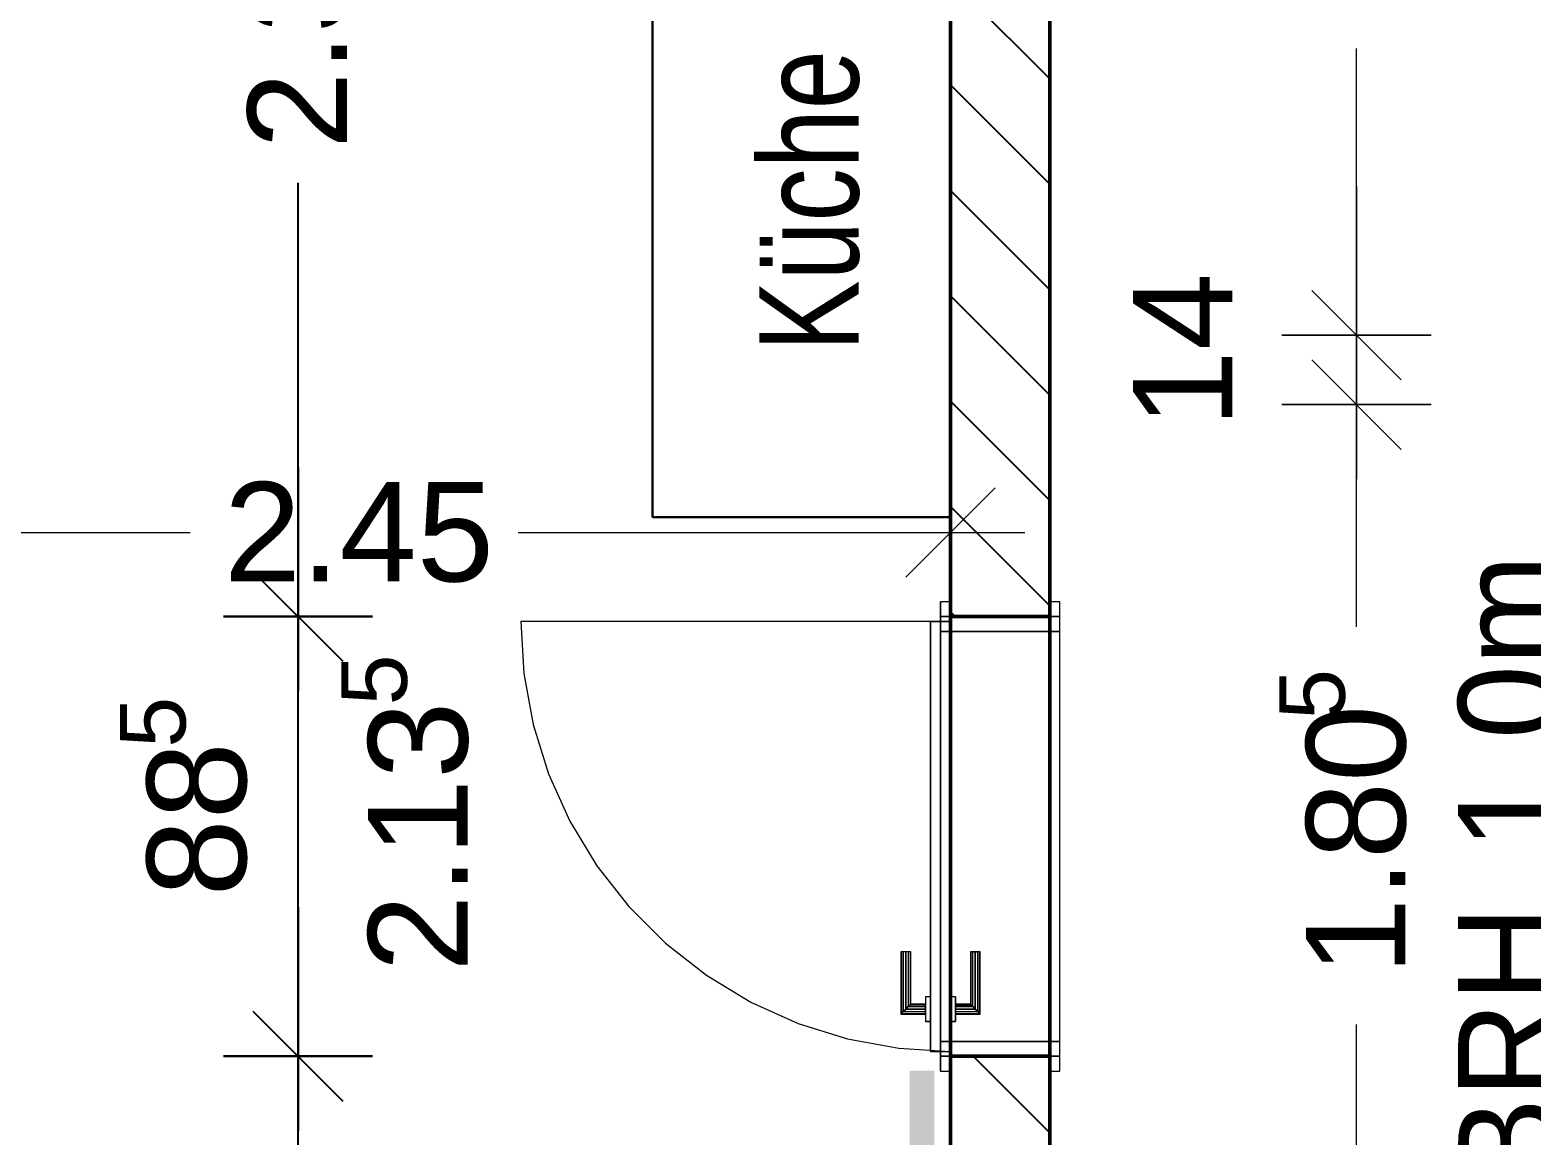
# Model space of a CAD drawing. Extents: x 0 to 756, y -25 to 420.
# Drawn here: x 155.6 to 216, y 191.5 to 236 of the extents above; entities that cross this region are included whole.
import ezdxf

# ---------------------------------------------------------------- set-up
doc = ezdxf.new("R2010")
doc.units = 0
doc.layers.get('0').update_dxf_attribs({"lineweight": 25})
doc.layers.get('DEFPOINTS').update_dxf_attribs({"lineweight": 25})
for name, color, linetype, lineweight in [('A_Innenwand', 7, 'Continuous', 25), ('A_Tuer', 7, 'Continuous', 25), ('ALLGEMEIN03', 7, 'Continuous', 25), ('PFOSTEN__ST_TZEN', 7, 'Continuous', 13), ('Standard', 7, 'Continuous', 25), ('T_R', 7, 'Continuous', 13), ('T_R_2D', 7, 'Continuous', 13), ('WAND_HOLZ_NICHT_TRAGEND', 7, 'Continuous', 13)]:
    doc.layers.add(name, color=color, linetype=linetype, lineweight=lineweight)
doc.layers.add('H_Heizung', color=1, linetype='Continuous', lineweight=25, true_color=0xff0000)
doc.styles.get("Standard").update_dxf_attribs({"font": 'arial.ttf'})

# ---------------------------------------------------------------- blocks, each defined once
blk = doc.blocks.new('Referenz-A0T78P30OY')
at = {"layer": 'ALLGEMEIN03', "color": 0, "lineweight": -2}
for p, q in [((180.607, 216.378), (180.607, 241.578)), ((180.607, 241.578), (180.607, 216.378)), ((192.607, 241.578), (192.607, 216.378)), ((192.607, 216.378), (192.607, 241.578)), ((192.607, 216.378), (180.607, 216.378)), ((180.607, 216.378), (192.607, 216.378))]:
    blk.add_line(p, q, dxfattribs=at)
at = {"layer": 'DEFPOINTS', "color": 0, "linetype": 'Continuous', "lineweight": 18, "ltscale": 0.18}
for p, q in [((208.952, 223.71), (208.952, 223.71)), ((208.952, 220.91), (208.952, 220.91)), ((192.607, 212.378), (192.607, 212.378)), ((192.607, 212.378), (192.607, 212.378))]:
    blk.add_line(p, q, dxfattribs=at)
at = {"layer": 'DEFPOINTS', "color": 0, "linetype": 'Continuous', "lineweight": -2, "ltscale": 0.25}
for p, q in [((166.343, 212.378), (166.343, 212.378)), ((192.607, 212.378), (192.607, 212.378)), ((192.607, 212.378), (192.607, 212.378)), ((166.343, 194.678), (166.343, 194.678)), ((192.607, 194.678), (192.607, 194.678)), ((192.607, 194.678), (192.607, 194.678))]:
    blk.add_line(p, q, dxfattribs=at)
at = {"layer": 'Standard', "color": 0, "lineweight": 18}
for p, q in [((208.952, 223.71), (208.952, 235.246)), ((208.952, 229.71), (208.952, 220.71)), ((208.952, 226.91), (208.952, 217.91)), ((208.952, 217.71), (208.952, 226.71)), ((210.752, 221.91), (207.152, 225.51)), ((207.152, 225.51), (210.752, 221.91)), ((211.952, 223.71), (205.952, 223.71)), ((205.952, 223.71), (211.952, 223.71)), ((208.952, 214.91), (208.952, 223.91)), ((208.952, 220.91), (208.952, 223.71)), ((210.752, 219.11), (207.152, 222.71)), ((207.152, 222.71), (210.752, 219.11)), ((211.952, 220.91), (205.952, 220.91)), ((205.952, 220.91), (211.952, 220.91)), ((208.952, 211.961), (208.952, 220.91)), ((192.607, 212.761), (192.607, 218.761)), ((190.807, 213.961), (194.407, 217.561)), ((143.607, 215.761), (162.006, 215.761)), ((175.206, 215.761), (192.607, 215.761)), ((186.607, 215.761), (195.607, 215.761)), ((208.952, 184.844), (208.952, 195.961))]:
    blk.add_line(p, q, dxfattribs=at)
at = {"layer": 'Standard', "color": 0, "lineweight": -2}
for p, q in [((166.343, 212.378), (166.343, 229.837)), ((166.343, 218.378), (166.343, 209.378)), ((166.343, 206.378), (166.343, 215.378)), ((168.143, 210.578), (164.543, 214.178)), ((164.543, 214.178), (168.143, 210.578)), ((169.343, 212.378), (163.343, 212.378)), ((163.343, 212.378), (169.343, 212.378)), ((166.343, 194.678), (166.343, 212.378)), ((166.343, 200.678), (166.343, 191.678)), ((166.343, 188.678), (166.343, 197.678)), ((168.143, 192.878), (164.543, 196.478)), ((164.543, 196.478), (168.143, 192.878)), ((169.343, 194.678), (163.343, 194.678)), ((163.343, 194.678), (169.343, 194.678)), ((166.343, 164.79), (166.343, 194.678))]:
    blk.add_line(p, q, dxfattribs=at)
at = {"layer": 'T_R', "color": 0, "linetype": 'Continuous', "ltscale": 0.13}
for p, q in [((192.607, 212.978), (192.207, 212.978)), ((192.207, 212.978), (192.207, 212.378)), ((192.607, 212.978), (192.207, 212.978)), ((192.207, 212.978), (192.207, 212.978)), ((192.207, 212.378), (192.207, 212.978)), ((192.607, 212.378), (192.607, 212.978)), ((192.607, 212.378), (192.607, 212.978)), ((192.607, 212.978), (192.607, 212.978)), ((197.007, 212.978), (196.607, 212.978)), ((196.607, 212.978), (196.607, 212.378)), ((197.007, 212.978), (196.607, 212.978)), ((196.607, 212.978), (196.607, 212.978)), ((196.607, 212.378), (196.607, 212.978)), ((197.007, 212.378), (197.007, 212.978)), ((197.007, 212.378), (197.007, 212.978)), ((197.007, 212.978), (197.007, 212.978)), ((197.007, 212.378), (192.207, 212.378)), ((192.207, 212.378), (192.207, 211.778)), ((192.207, 211.778), (192.207, 212.378)), ((192.207, 212.378), (197.007, 212.378)), ((192.207, 212.378), (192.207, 212.378)), ((192.207, 212.378), (192.607, 212.378)), ((192.607, 212.378), (192.207, 212.378)), ((192.207, 212.378), (192.207, 212.378)), ((192.607, 212.378), (192.207, 212.378)), ((192.207, 212.378), (192.207, 194.678)), ((192.207, 194.678), (192.207, 212.378)), ((192.207, 212.378), (192.607, 212.378)), ((192.207, 212.378), (192.207, 212.378)), ((192.607, 212.378), (192.607, 212.178)), ((192.607, 212.378), (192.607, 212.378)), ((192.607, 194.678), (192.607, 212.378)), ((192.607, 212.378), (192.607, 212.378)), ((192.607, 194.678), (192.607, 212.378)), ((196.607, 212.378), (197.007, 212.378)), ((197.007, 212.378), (196.607, 212.378)), ((196.607, 212.378), (196.607, 212.378)), ((197.007, 212.378), (196.607, 212.378)), ((196.607, 212.378), (196.607, 194.678)), ((196.607, 194.678), (196.607, 212.378)), ((196.607, 212.378), (197.007, 212.378)), ((196.607, 212.378), (196.607, 212.378)), ((197.007, 211.778), (197.007, 212.378)), ((197.007, 212.378), (197.007, 212.378)), ((197.007, 211.778), (197.007, 212.378)), ((197.007, 212.378), (197.007, 212.378)), ((197.007, 194.678), (197.007, 212.378)), ((197.007, 212.378), (197.007, 212.378)), ((197.007, 194.678), (197.007, 212.378)), ((192.607, 212.178), (191.807, 212.178)), ((191.807, 212.178), (191.807, 194.878)), ((191.807, 194.878), (191.807, 212.178)), ((191.807, 212.178), (192.607, 212.178)), ((191.807, 212.178), (191.807, 212.178)), ((192.207, 211.778), (197.007, 211.778)), ((192.207, 211.778), (192.207, 211.778)), ((192.207, 211.778), (197.007, 211.778)), ((197.007, 211.778), (192.207, 211.778)), ((192.207, 211.778), (192.207, 195.278)), ((192.207, 195.278), (192.207, 211.778)), ((192.207, 211.778), (197.007, 211.778)), ((192.207, 211.778), (192.207, 211.778)), ((192.607, 194.878), (192.607, 212.178)), ((192.607, 212.178), (192.607, 212.178)), ((192.607, 194.878), (192.607, 212.178)), ((197.007, 211.778), (197.007, 211.778)), ((197.007, 195.278), (197.007, 211.778)), ((197.007, 211.778), (197.007, 211.778)), ((197.007, 195.278), (197.007, 211.778)), ((190.634, 198.878), (190.607, 198.878)), ((190.607, 198.878), (190.607, 196.378)), ((190.634, 198.878), (190.607, 198.878)), ((190.707, 198.878), (190.634, 198.878)), ((190.634, 198.878), (190.634, 196.405)), ((190.707, 198.878), (190.634, 198.878)), ((190.634, 198.878), (190.634, 196.405)), ((190.807, 198.878), (190.707, 198.878)), ((190.707, 198.878), (190.707, 196.478)), ((190.807, 198.878), (190.707, 198.878)), ((190.707, 198.878), (190.707, 196.478)), ((190.807, 196.578), (190.807, 198.878)), ((190.907, 198.878), (190.807, 198.878)), ((190.907, 198.878), (190.807, 198.878)), ((190.807, 198.878), (190.807, 196.578)), ((190.98, 198.878), (190.907, 198.878)), ((190.907, 198.878), (190.907, 196.678)), ((190.98, 198.878), (190.907, 198.878)), ((190.907, 198.878), (190.907, 196.678)), ((191.007, 198.878), (190.98, 198.878)), ((190.98, 198.878), (190.98, 196.751)), ((191.007, 198.878), (190.98, 198.878)), ((190.98, 198.878), (190.98, 196.751)), ((191.007, 196.778), (191.007, 198.878)), ((193.434, 198.878), (193.407, 198.878)), ((193.407, 198.878), (193.407, 196.778)), ((193.407, 198.878), (193.434, 198.878)), ((193.434, 196.751), (193.434, 198.878)), ((193.507, 198.878), (193.434, 198.878)), ((193.434, 196.751), (193.434, 198.878)), ((193.434, 198.878), (193.507, 198.878)), ((193.507, 196.678), (193.507, 198.878)), ((193.607, 198.878), (193.507, 198.878)), ((193.507, 196.678), (193.507, 198.878)), ((193.507, 198.878), (193.607, 198.878)), ((193.707, 198.878), (193.607, 198.878)), ((193.607, 198.878), (193.607, 196.578)), ((193.607, 196.578), (193.607, 198.878)), ((193.607, 198.878), (193.707, 198.878)), ((193.707, 196.478), (193.707, 198.878)), ((193.78, 198.878), (193.707, 198.878)), ((193.707, 196.478), (193.707, 198.878)), ((193.707, 198.878), (193.78, 198.878)), ((193.78, 196.405), (193.78, 198.878)), ((193.807, 198.878), (193.78, 198.878)), ((193.78, 196.405), (193.78, 198.878)), ((193.78, 198.878), (193.807, 198.878)), ((193.807, 196.378), (193.807, 198.878)), ((190.807, 196.578), (190.707, 196.478)), ((190.707, 196.478), (190.807, 196.578)), ((190.907, 196.678), (190.807, 196.578)), ((190.807, 196.578), (190.907, 196.678)), ((191.607, 196.578), (190.807, 196.578)), ((190.807, 196.578), (191.607, 196.578)), ((190.98, 196.751), (190.907, 196.678)), ((190.907, 196.678), (190.98, 196.751)), ((190.907, 196.678), (191.607, 196.678)), ((190.907, 196.678), (191.607, 196.678)), ((191.007, 196.778), (190.98, 196.751)), ((190.98, 196.751), (191.007, 196.778)), ((190.98, 196.751), (191.607, 196.751)), ((190.98, 196.751), (191.607, 196.751)), ((191.607, 196.778), (191.007, 196.778)), ((191.807, 197.078), (191.607, 197.078)), ((191.607, 197.078), (191.607, 196.078)), ((191.607, 197.078), (191.607, 197.078)), ((191.607, 197.078), (191.607, 196.078)), ((191.807, 197.078), (191.607, 197.078)), ((191.607, 196.751), (191.607, 196.778)), ((191.607, 196.778), (191.607, 196.751)), ((191.607, 196.678), (191.607, 196.751)), ((191.607, 196.751), (191.607, 196.678)), ((191.607, 196.578), (191.607, 196.678)), ((191.607, 196.678), (191.607, 196.578)), ((191.607, 196.478), (191.607, 196.578)), ((191.607, 196.578), (191.607, 196.478)), ((191.807, 196.078), (191.807, 197.078)), ((191.807, 197.078), (191.807, 197.078)), ((191.807, 196.078), (191.807, 197.078)), ((192.607, 197.078), (192.607, 196.078)), ((192.807, 197.078), (192.607, 197.078)), ((192.607, 197.078), (192.607, 196.078)), ((192.607, 197.078), (192.607, 197.078)), ((192.807, 197.078), (192.607, 197.078)), ((192.807, 196.078), (192.807, 197.078)), ((192.807, 197.078), (192.807, 197.078)), ((192.807, 197.078), (192.807, 196.078)), ((192.807, 196.778), (192.807, 196.751)), ((193.407, 196.778), (192.807, 196.778)), ((192.807, 196.778), (192.807, 196.751)), ((192.807, 196.751), (193.434, 196.751)), ((192.807, 196.751), (192.807, 196.678)), ((192.807, 196.751), (192.807, 196.678)), ((192.807, 196.751), (193.434, 196.751)), ((192.807, 196.678), (192.807, 196.578)), ((193.507, 196.678), (192.807, 196.678)), ((192.807, 196.678), (192.807, 196.578)), ((192.807, 196.678), (193.507, 196.678)), ((192.807, 196.578), (192.807, 196.478)), ((193.607, 196.578), (192.807, 196.578)), ((192.807, 196.578), (192.807, 196.478)), ((192.807, 196.578), (193.607, 196.578)), ((193.434, 196.751), (193.407, 196.778)), ((193.407, 196.778), (193.434, 196.751)), ((193.507, 196.678), (193.434, 196.751)), ((193.434, 196.751), (193.507, 196.678)), ((193.607, 196.578), (193.507, 196.678)), ((193.507, 196.678), (193.607, 196.578)), ((193.707, 196.478), (193.607, 196.578)), ((193.607, 196.578), (193.707, 196.478)), ((190.634, 196.405), (190.607, 196.378)), ((190.607, 196.378), (190.634, 196.405)), ((190.607, 196.378), (191.607, 196.378)), ((190.707, 196.478), (190.634, 196.405)), ((190.634, 196.405), (190.707, 196.478)), ((190.634, 196.405), (191.607, 196.405)), ((190.634, 196.405), (191.607, 196.405)), ((190.707, 196.478), (191.607, 196.478)), ((190.707, 196.478), (191.607, 196.478)), ((191.607, 196.405), (191.607, 196.478)), ((191.607, 196.478), (191.607, 196.405)), ((191.607, 196.378), (191.607, 196.405)), ((191.607, 196.405), (191.607, 196.378)), ((191.607, 196.078), (191.807, 196.078)), ((191.607, 196.078), (191.607, 196.078)), ((191.807, 196.078), (191.607, 196.078)), ((191.807, 196.078), (191.807, 196.078)), ((192.607, 196.078), (192.807, 196.078)), ((192.607, 196.078), (192.607, 196.078)), ((192.807, 196.078), (192.607, 196.078)), ((192.807, 196.478), (193.707, 196.478)), ((192.807, 196.478), (192.807, 196.405)), ((192.807, 196.478), (192.807, 196.405)), ((192.807, 196.478), (193.707, 196.478)), ((192.807, 196.405), (193.78, 196.405)), ((192.807, 196.405), (192.807, 196.378)), ((192.807, 196.405), (192.807, 196.378)), ((192.807, 196.405), (193.78, 196.405)), ((192.807, 196.378), (193.807, 196.378)), ((192.807, 196.078), (192.807, 196.078)), ((193.78, 196.405), (193.707, 196.478)), ((193.707, 196.478), (193.78, 196.405)), ((193.807, 196.378), (193.78, 196.405)), ((193.78, 196.405), (193.807, 196.378)), ((191.807, 194.878), (192.607, 194.878)), ((191.807, 194.878), (191.807, 194.878)), ((191.807, 194.878), (192.607, 194.878)), ((197.007, 195.278), (192.207, 195.278)), ((192.207, 195.278), (192.207, 194.678)), ((192.207, 194.678), (192.207, 195.278)), ((192.207, 195.278), (197.007, 195.278)), ((192.207, 195.278), (192.207, 195.278)), ((192.207, 195.278), (197.007, 195.278)), ((192.207, 195.278), (192.207, 195.278)), ((192.207, 195.278), (197.007, 195.278)), ((192.607, 194.878), (192.607, 194.678)), ((192.607, 194.878), (192.607, 194.878)), ((197.007, 194.678), (197.007, 195.278)), ((197.007, 195.278), (197.007, 195.278)), ((197.007, 194.678), (197.007, 195.278)), ((197.007, 195.278), (197.007, 195.278)), ((192.207, 194.678), (197.007, 194.678)), ((192.207, 194.678), (192.207, 194.678)), ((192.207, 194.678), (197.007, 194.678)), ((192.607, 194.678), (192.207, 194.678)), ((192.207, 194.678), (192.207, 194.078)), ((192.207, 194.078), (192.207, 194.678)), ((192.207, 194.678), (192.607, 194.678)), ((192.207, 194.678), (192.207, 194.678)), ((192.207, 194.678), (192.607, 194.678)), ((192.207, 194.678), (192.207, 194.678)), ((192.207, 194.678), (192.607, 194.678)), ((192.207, 194.078), (192.607, 194.078)), ((192.207, 194.078), (192.207, 194.078)), ((192.207, 194.078), (192.607, 194.078)), ((192.607, 194.078), (192.607, 194.678)), ((192.607, 194.678), (192.607, 194.678)), ((192.607, 194.078), (192.607, 194.678)), ((192.607, 194.678), (192.607, 194.678)), ((192.607, 194.078), (192.607, 194.078)), ((197.007, 194.678), (196.607, 194.678)), ((196.607, 194.678), (196.607, 194.078)), ((196.607, 194.078), (196.607, 194.678)), ((196.607, 194.678), (197.007, 194.678)), ((196.607, 194.678), (196.607, 194.678)), ((196.607, 194.678), (197.007, 194.678)), ((196.607, 194.678), (196.607, 194.678)), ((196.607, 194.678), (197.007, 194.678)), ((196.607, 194.078), (197.007, 194.078)), ((196.607, 194.078), (196.607, 194.078)), ((196.607, 194.078), (197.007, 194.078)), ((197.007, 194.678), (197.007, 194.678)), ((197.007, 194.078), (197.007, 194.678)), ((197.007, 194.678), (197.007, 194.678)), ((197.007, 194.078), (197.007, 194.678)), ((197.007, 194.678), (197.007, 194.678)), ((197.007, 194.078), (197.007, 194.078))]:
    blk.add_line(p, q, dxfattribs=at)
at = {"layer": 'T_R_2D', "color": 0, "linetype": 'Continuous', "ltscale": 0.13}
for p, q in [((192.607, 212.178), (175.307, 212.178)), ((175.307, 212.178), (175.433, 210.093)), ((175.433, 210.093), (175.81, 208.038)), ((175.81, 208.038), (176.431, 206.043)), ((176.431, 206.043), (177.289, 204.138)), ((177.289, 204.138), (178.37, 202.35)), ((178.37, 202.35), (179.658, 200.706)), ((179.658, 200.706), (181.135, 199.229)), ((181.135, 199.229), (182.78, 197.94)), ((182.78, 197.94), (184.567, 196.859)), ((184.567, 196.859), (186.473, 196.002)), ((186.473, 196.002), (188.467, 195.381)), ((188.467, 195.381), (190.522, 195.004)), ((190.522, 195.004), (192.607, 194.878))]:
    blk.add_line(p, q, dxfattribs=at)
at = {"layer": 'WAND_HOLZ_NICHT_TRAGEND', "color": 0, "lineweight": 50}
for p, q in [((192.607, 259.578), (192.607, 121.078)), ((192.607, 259.578), (192.607, 212.378)), ((196.607, 121.078), (196.607, 259.578)), ((196.607, 212.378), (196.607, 259.578)), ((192.607, 212.378), (196.607, 212.378)), ((192.607, 212.378), (192.607, 212.378)), ((196.607, 212.378), (192.607, 212.378)), ((192.607, 212.378), (192.607, 194.678)), ((196.607, 212.378), (196.607, 212.378)), ((196.607, 194.678), (196.607, 212.378)), ((192.607, 194.678), (196.607, 194.678)), ((192.607, 121.078), (192.607, 194.678)), ((192.607, 194.678), (192.607, 194.678)), ((196.607, 194.678), (192.607, 194.678)), ((196.607, 194.678), (196.607, 121.078)), ((196.607, 194.678), (196.607, 194.678))]:
    blk.add_line(p, q, dxfattribs=at)
at = {"layer": 'PFOSTEN__ST_TZEN', "color": 0, "lineweight": -2, "insert": (184.907, 223.047), "char_height": 4, "attachment_point": 1, "rotation": 90}
blk.add_mtext('{\\W0.8;\\fPosterama Text Light;Küche}', dxfattribs=at)
at = {"layer": 'PFOSTEN__ST_TZEN', "color": 0, "lineweight": 35, "char_height": 4, "attachment_point": 1, "rotation": 90}
for s, insert in [('{\\fPosterama Text Light;1,0m}', (213.043, 202.985)), ('{\\fPosterama Text Light;BRH}', (213.043, 189.44))]:
    blk.add_mtext(s, dxfattribs=dict(at, insert=insert))
at = {"layer": 'Standard', "color": 0, "lineweight": -2, "attachment_point": 1, "rotation": 90}
for s, insert, char_height in [('{\\fArial;2.36}', (164.311, 231.204), 4), ('{\\fArial;5}', (168.086, 208.804), 2.64), ('{\\fArial;5}', (159.175, 207.101), 2.64), ('{\\fArial;2.13}', (169.166, 198.082), 4), ('{\\fArial;88}', (160.255, 201.111), 4)]:
    blk.add_mtext(s, dxfattribs=dict(at, insert=insert, char_height=char_height))
at = {"layer": 'Standard', "color": 0, "lineweight": 18, "attachment_point": 1, "rotation": 90}
for s, insert, char_height in [('{\\fArial;14}', (199.952, 219.992), 4), ('{\\fArial;5}', (205.84, 208.219), 2.64), ('{\\fArial;1.80}', (206.92, 197.953), 4)]:
    blk.add_mtext(s, dxfattribs=dict(at, insert=insert, char_height=char_height))
at = {"layer": 'Standard', "color": 0, "lineweight": 18, "insert": (163.357, 217.793), "char_height": 4, "attachment_point": 1}
blk.add_mtext('{\\fArial;2.45}', dxfattribs=at)
blk = doc.blocks.new('Wand-A0T78P4WOY', base_point=(192.607, 121.078))
at = {"color": 0, "linetype": 'ByBlock', "lineweight": -2, "ltscale": 0.25}
for p, q in [((192.607, 212.378), (192.607, 259.578)), ((196.607, 212.378), (196.607, 259.578)), ((192.607, 121.078), (192.607, 194.678)), ((196.607, 121.078), (196.607, 194.678))]:
    blk.add_line(p, q, dxfattribs=at)
at = {"color": 0, "lineweight": -2}
for p, q in [((196.607, 234.02), (192.607, 238.02)), ((196.607, 229.778), (192.607, 233.778)), ((196.607, 225.535), (192.607, 229.535)), ((196.607, 221.292), (192.607, 225.292)), ((196.607, 217.05), (192.607, 221.05)), ((196.607, 212.807), (192.607, 216.807)), ((192.794, 212.378), (192.607, 212.564)), ((196.607, 191.594), (193.523, 194.678))]:
    blk.add_line(p, q, dxfattribs=at)
blk = doc.blocks.new('Tür-A0T78P4YOY', base_point=(192.607, 194.678))
at = {"color": 0, "linetype": 'ByBlock', "lineweight": -2, "ltscale": 0.25}
for p, q in [((196.607, 212.378), (192.607, 212.378)), ((196.607, 194.678), (192.607, 194.678))]:
    blk.add_line(p, q, dxfattribs=at)
blk = doc.blocks.new('Polylinie-A0T78PBKOY', base_point=(126.157, 121.444))
at = {"color": 0, "linetype": 'ByBlock', "lineweight": -2, "ltscale": 0.25}
for points in [[(191.964, 122.444), (190.964, 122.444), (191.964, 194.105)], [(190.964, 122.444), (191.964, 194.105), (190.964, 194.105)]]:
    blk.add_solid(points, dxfattribs=at)

msp = doc.modelspace()

# ---------------------------------------------------------------- block references
at = {"color": 8, "lineweight": 25, "ltscale": 0.25, "true_color": 0x808080}
msp.add_blockref('Referenz-A0T78P30OY', (0, 0), dxfattribs=at)
at = {"layer": 'A_Innenwand', "ltscale": 0.25}
msp.add_blockref('Wand-A0T78P4WOY', (192.607, 121.078), dxfattribs=at)
at = {"layer": 'A_Tuer', "ltscale": 0.25}
msp.add_blockref('Tür-A0T78P4YOY', (192.607, 194.678), dxfattribs=at)
at = {"layer": 'H_Heizung', "color": 1, "ltscale": 0.25, "true_color": 0xff0000}
msp.add_blockref('Polylinie-A0T78PBKOY', (126.157, 121.444), dxfattribs=at)

doc.saveas('drawing.dxf')
